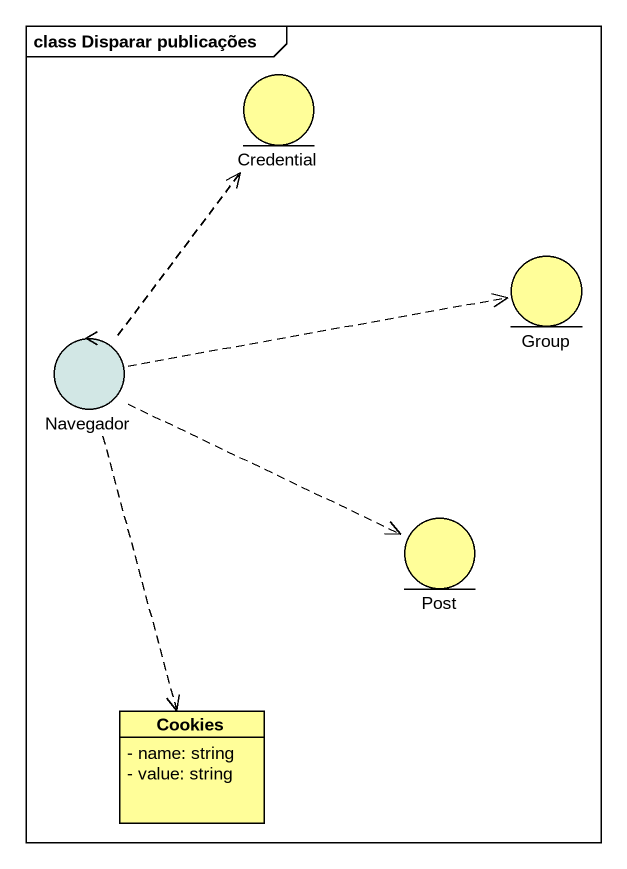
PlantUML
@startuml
mainframe class Disparar publicações
allowmixing
hide circle
hide empty members
skinparam classAttributeIconSize 0
entity Credential #FFFE99
entity "Group" as Group_ #FFFE99
control Navegador #D2E7E5
entity Post #FFFE99
class Cookies #FFFE99 {
  - name: string
  - value: string
}
Navegador .up.> Credential
Navegador .right.> Group_
Navegador .right.> Post
Navegador ..> Cookies
@enduml
